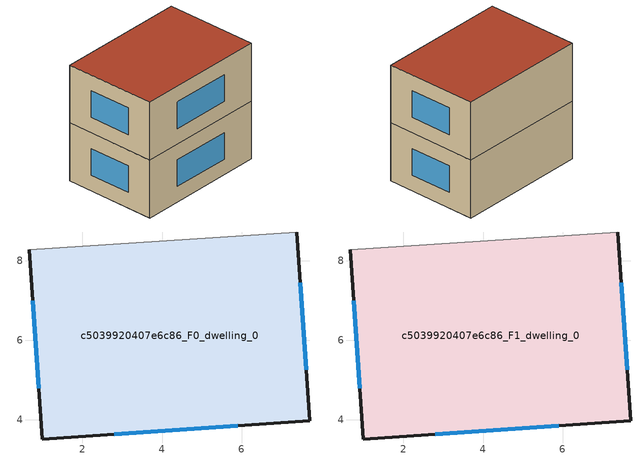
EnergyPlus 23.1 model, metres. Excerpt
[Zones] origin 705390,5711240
c5039920407e6c86_F0_dwelling_0
 floor ground (EU_floor_Construction): 7.38,8.72 7.71,3.98 0.99,3.51 0.66,8.27 z0
 wall outside (EU_wall_Construction): 0.66,8.27 0.99,3.51 7.71,3.98 7.38,8.72 z0:3
 wall adiabatic (EU_wall_Construction): 7.38,8.72 0.66,8.27 z0:3
 window (EU_Window_Construction): 7.63,5.25 7.47,7.44 / 2.81,3.64 5.9,3.85 / 0.75,6.99 0.9,4.8 z0.81:2.19
c5039920407e6c86_F1_dwelling_0
 floor to c5039920407e6c86_F0_dwelling_0 (EU_floor_Construction): 7.38,8.72 7.71,3.98 0.99,3.51 0.66,8.27 z3
 wall outside (EU_wall_Construction): 0.66,8.27 0.99,3.51 7.71,3.98 7.38,8.72 z3:6
 wall adiabatic (EU_wall_Construction): 7.38,8.72 0.66,8.27 z3:6
 window (EU_Window_Construction): 7.63,5.25 7.47,7.44 / 2.81,3.64 5.9,3.85 / 0.75,6.99 0.9,4.8 z3.81:5.19
 roof outside (EU_roof_Construction): 7.71,3.98 7.38,8.72 0.66,8.27 0.99,3.51 z6
shading: 7.38,8.72 0.66,8.27 z0:6
[Building]
EU S2 Campaign: North Axis=0; Terrain=City; Solar Distribution=FullExterior
[Site:Location]
London: Latitude=51.5; Longitude=-0.5; Time Zone=0; Elevation=25
[SizingPeriod:WeatherFileDays]
AnnualSizingPeriod: Begin Month=1; Begin Day of Month=1; End Month=12; End Day of Month=31; Day of Week for Start Day=Monday; Use Weather File Daylight Saving Period=No; Use Weather File Rain and Snow Indicators=No
[MATERIAL]
EU_InternalMass_Material: Roughness=MediumRough; Thickness=0.1; Conductivity=1; Density=1800; Specific Heat=900; Thermal Absorptance=0.9; Solar Absorptance=0.7; Visible Absorptance=0.7
[MATERIAL:NOMASS] Roughness=MediumRough; Thermal Absorptance=0.9; Solar Absorptance=0.7; Visible Absorptance=0.7
Name | Thermal Resistance
EU_wall_NoMass | 0.555556
EU_roof_NoMass | 0.510204
EU_floor_NoMass | 1.68919
[WINDOWMATERIAL:SIMPLEGLAZINGSYSTEM]
EU_Window_SimpleGlazing: UFactor=3.96; Solar Heat Gain Coefficient=0.85; Visible Transmittance=0.85
[CONSTRUCTION]
EU_wall_Construction: EU_wall_NoMass
EU_roof_Construction: EU_roof_NoMass
EU_floor_Construction: EU_floor_NoMass
EU_Window_Construction: EU_Window_SimpleGlazing
EU_InternalMass_Construction: EU_InternalMass_Material
[ZONE] Type=1; Multiplier=1; Ceiling Height=autocalculate; Volume=96.1831; Floor Area=autocalculate; Part of Total Floor Area=Yes
c5039920407e6c86_F0_dwelling_0; c5039920407e6c86_F1_dwelling_0
[INTERNALMASS] Construction=EU_InternalMass_Construction; Surface Area=32.0609
Name | Zone or ZoneList
c5039920407e6c86_F0_dwelling_0_EU_InternalMass | c5039920407e6c86_F0_dwelling_0
c5039920407e6c86_F1_dwelling_0_EU_InternalMass | c5039920407e6c86_F1_dwelling_0
[OTHEREQUIPMENT] Fuel Type=Electricity; Design Level Calculation Method=Watts/Area; Power per Zone Floor Area=1; Fraction Latent=0; Fraction Radiant=0; Fraction Lost=0; Carbon Dioxide Generation Rate=0; EndUse Subcategory=EU_Step8_InternalGains
Name | Zone or ZoneList or Space or SpaceList | Schedule
EU_Step8_InternalGain_c5039920407e6c86_F0_dwelling_0_f000 | c5039920407e6c86_F0_dwelling_0 | EU_Step8_GainSchedule_c5039920407e6c86_F0_dwelling_0_f000
EU_Step8_InternalGain_c5039920407e6c86_F1_dwelling_0_f000 | c5039920407e6c86_F1_dwelling_0 | EU_Step8_GainSchedule_c5039920407e6c86_F1_dwelling_0_f000
[ZONEVENTILATION:DESIGNFLOWRATE] Schedule=EU_AlwaysOn; Design Flow Rate Calculation Method=AirChanges/Hour; Air Changes per Hour=0.48; Ventilation Type=Natural; Fan Pressure Rise=0; Fan Total Efficiency=1; Constant Term Coefficient=1; Temperature Term Coefficient=0; Velocity Term Coefficient=0; Velocity Squared Term Coefficient=0; Minimum Indoor Temperature=-100; Maximum Indoor Temperature=100; Delta Temperature=-100; Minimum Outdoor Temperature=-100; Maximum Outdoor Temperature=100; Maximum Wind Speed=40
Name | Zone or ZoneList or Space or SpaceList
EU_ConstantAir_c5039920407e6c86_F0_dwelling_0 | c5039920407e6c86_F0_dwelling_0
EU_ConstantAir_c5039920407e6c86_F1_dwelling_0 | c5039920407e6c86_F1_dwelling_0
[HVACTEMPLATE:THERMOSTAT] Constant Heating Setpoint=20; Constant Cooling Setpoint=50
EU_HeatOnly_c5039920407e6c86_F0_dwelling_0; EU_HeatOnly_c5039920407e6c86_F1_dwelling_0
[HVACTEMPLATE:ZONE:IDEALLOADSAIRSYSTEM] System Availability Schedule=EU_AlwaysOn; Maximum Heating Supply Air Temperature=50; Minimum Cooling Supply Air Temperature=13; Maximum Heating Supply Air Humidity Ratio=0.0156; Minimum Cooling Supply Air Humidity Ratio=0.0077; Heating Limit=NoLimit; Cooling Limit=NoLimit; Heating Availability Schedule=EU_AlwaysOn; Cooling Availability Schedule=EU_CoolingOff; Dehumidification Control Type=ConstantSensibleHeatRatio; Cooling Sensible Heat Ratio=0.7; Dehumidification Setpoint=60; Humidification Control Type=None; Humidification Setpoint=30; Outdoor Air Method=None; Outdoor Air Flow Rate per Person=0.00944; Outdoor Air Flow Rate per Zone Floor Area=0; Outdoor Air Flow Rate per Zone=0; Demand Controlled Ventilation Type=None; Outdoor Air Economizer Type=NoEconomizer; Heat Recovery Type=None; Sensible Heat Recovery Effectiveness=0.7; Latent Heat Recovery Effectiveness=0.65
Name | Template Thermostat
c5039920407e6c86_F0_dwelling_0 | EU_HeatOnly_c5039920407e6c86_F0_dwelling_0
c5039920407e6c86_F1_dwelling_0 | EU_HeatOnly_c5039920407e6c86_F1_dwelling_0
[SIZING:ZONE] Zone Cooling Design Supply Air Temperature Input Method=SupplyAirTemperature; Zone Cooling Design Supply Air Temperature=13; Zone Heating Design Supply Air Temperature Input Method=SupplyAirTemperature; Zone Heating Design Supply Air Temperature=50; Zone Cooling Design Supply Air Humidity Ratio=0.008; Zone Heating Design Supply Air Humidity Ratio=0.008; Cooling Design Air Flow Method=DesignDay; Cooling Design Air Flow Rate=0; Cooling Minimum Air Flow per Zone Floor Area=0.000762; Cooling Minimum Air Flow=0; Cooling Minimum Air Flow Fraction=0.2; Heating Design Air Flow Method=DesignDay; Heating Design Air Flow Rate=0; Heating Maximum Air Flow per Zone Floor Area=0.002032; Heating Maximum Air Flow=0.141576; Heating Maximum Air Flow Fraction=0.3; Account for Dedicated Outdoor Air System=No; Dedicated Outdoor Air System Control Strategy=NeutralSupplyAir; Dedicated Outdoor Air Low Setpoint Temperature for Design=autosize; Dedicated Outdoor Air High Setpoint Temperature for Design=autosize; Zone Load Sizing Method=Sensible Load Only No Latent Load; Zone Latent Cooling Design Supply Air Humidity Ratio Input Method=HumidityRatioDifference; Zone Cooling Design Supply Air Humidity Ratio Difference=0.005; Zone Latent Heating Design Supply Air Humidity Ratio Input Method=HumidityRatioDifference; Zone Humidification Design Supply Air Humidity Ratio Difference=0.005
c5039920407e6c86_F0_dwelling_0; c5039920407e6c86_F1_dwelling_0
[SCHEDULE:CONSTANT]
Name | Hourly Value
EU_AlwaysOn | 1
EU_CoolingOff | 0
[SCHEDULE:FILE] Column Number=1; Rows to Skip at Top=0; Number of Hours of Data=8760; Column Separator=Comma; Interpolate to Timestep=No; Minutes per Item=60; Adjust Schedule for Daylight Savings=Yes
Name | File
EU_Step8_GainSchedule_c5039920407e6c86_F0_dwelling_0_f000 | ../../schedules/c5039920407e6c86/c5039920407e6c86_F0_dwelling_0_f000_gain.csv
EU_Step8_GainSchedule_c5039920407e6c86_F1_dwelling_0_f000 | ../../schedules/c5039920407e6c86/c5039920407e6c86_F1_dwelling_0_f000_gain.csv
